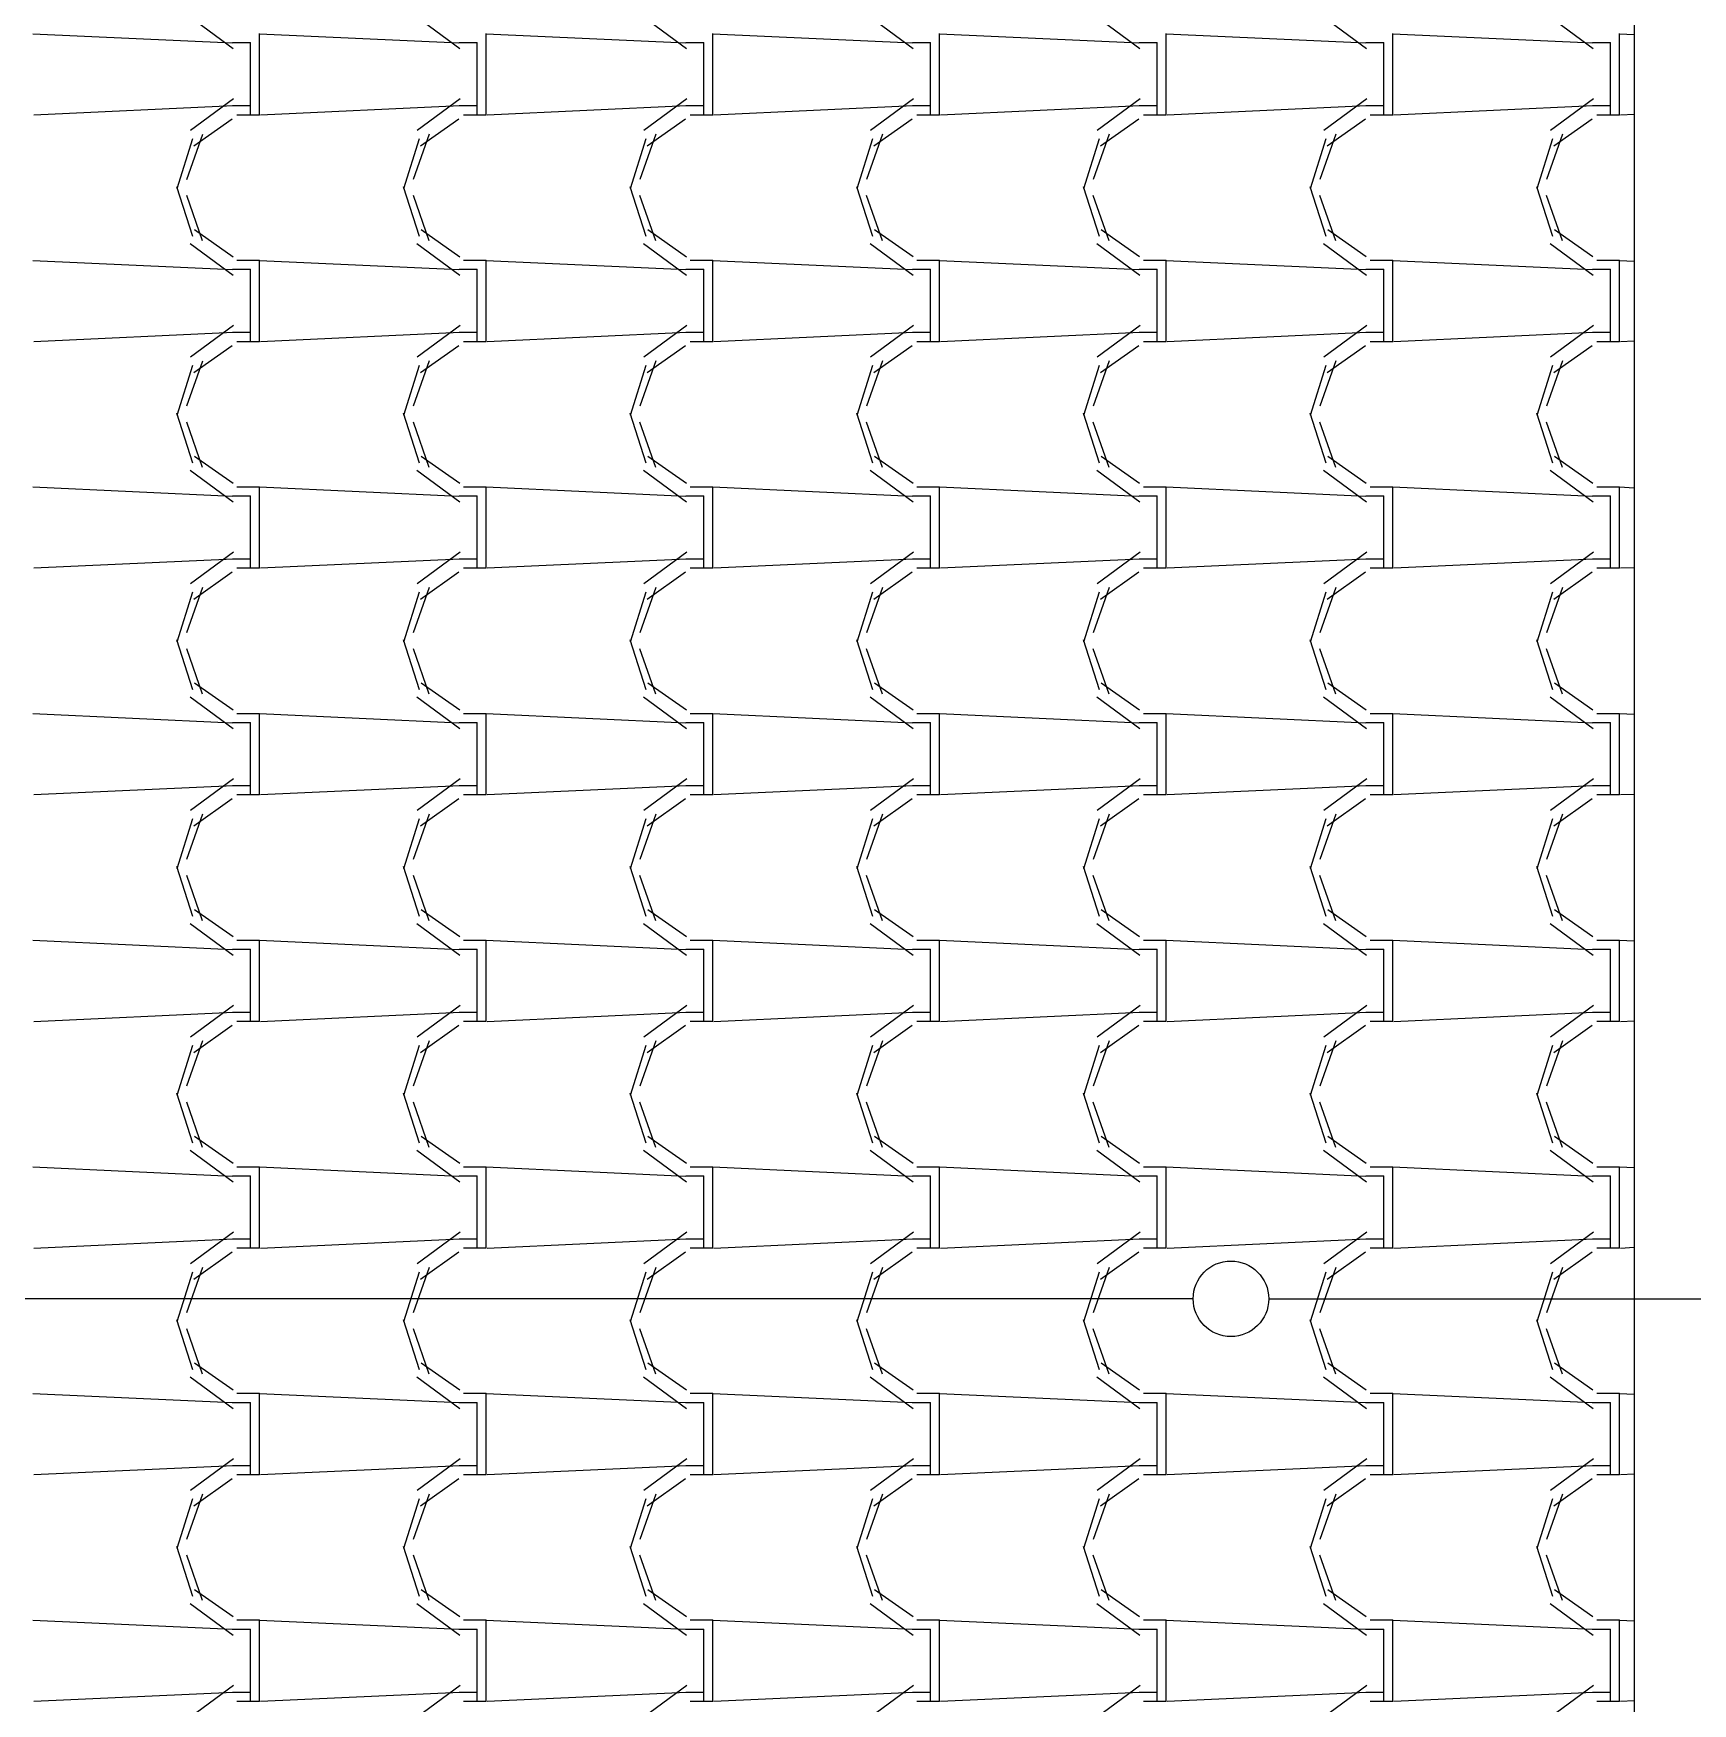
# Model space of a CAD drawing. Header units: millimetres. Extents: x -336 to -33, y -135 to 770.
# Drawn here: x -170.751 to -168.555, y 723.478 to 725.689 of the extents above; entities that cross this region are included whole.
import ezdxf

# ---------------------------------------------------------------- set-up
doc = ezdxf.new("R2010")
doc.units = ezdxf.units.MM
doc.header["$LTSCALE"] = 50
doc.header["$MEASUREMENT"] = 0
for name, color, linetype in [('-HIDRO', 8, 'CONTINUOUS'), ('A-PEN-B', 5, 'CONTINUOUS'), ('AF', 5, 'CONTINUOUS'), ('Prumadas_L', 1, 'CONTINUOUS')]:
    doc.layers.add(name, color=color, linetype=linetype)

msp = doc.modelspace()

# ---------------------------------------------------------------- linework, layer by layer
at = {"layer": '-HIDRO', "linetype": 'Continuous'}
for p, q in [((-168.6324, 733.1466), (-168.6324, 716.8333)), ((-170.5436, 725.7104), (-170.4866, 725.6684)), ((-170.2436, 725.7104), (-170.1866, 725.6684)), ((-169.9436, 725.7104), (-169.8866, 725.6684)), ((-169.6436, 725.7104), (-169.5866, 725.6684)), ((-169.3436, 725.7104), (-169.2866, 725.6684)), ((-169.0436, 725.7104), (-168.9866, 725.6684)), ((-168.7436, 725.7104), (-168.6866, 725.6684)), ((-170.4879, 725.6757), (-170.7519, 725.6877)), ((-170.4877, 725.6765), (-170.4637, 725.6765)), ((-170.4637, 725.5925), (-170.4637, 725.6765)), ((-170.1879, 725.6757), (-170.4519, 725.6877)), ((-170.4517, 725.5925), (-170.4517, 725.6885)), ((-170.1877, 725.6765), (-170.1637, 725.6765)), ((-170.1637, 725.5925), (-170.1637, 725.6765)), ((-169.8879, 725.6757), (-170.1519, 725.6877)), ((-170.1517, 725.5925), (-170.1517, 725.6885)), ((-169.8877, 725.6765), (-169.8637, 725.6765)), ((-169.8637, 725.5925), (-169.8637, 725.6765)), ((-169.5879, 725.6757), (-169.8519, 725.6877)), ((-169.8517, 725.5925), (-169.8517, 725.6885)), ((-169.5877, 725.6765), (-169.5637, 725.6765)), ((-169.5637, 725.5925), (-169.5637, 725.6765)), ((-169.2879, 725.6757), (-169.5519, 725.6877)), ((-169.5517, 725.5925), (-169.5517, 725.6885)), ((-169.2877, 725.6765), (-169.2637, 725.6765)), ((-169.2637, 725.5925), (-169.2637, 725.6765)), ((-168.9879, 725.6757), (-169.2519, 725.6877)), ((-169.2517, 725.5925), (-169.2517, 725.6885)), ((-168.9877, 725.6765), (-168.9637, 725.6765)), ((-168.9637, 725.5925), (-168.9637, 725.6765)), ((-168.6879, 725.6757), (-168.9519, 725.6877)), ((-168.9517, 725.5925), (-168.9517, 725.6885)), ((-168.6877, 725.6765), (-168.6637, 725.6765)), ((-168.6637, 725.5925), (-168.6637, 725.6765)), ((-168.6324, 725.6868), (-168.6519, 725.6877)), ((-168.6517, 725.5925), (-168.6517, 725.6885)), ((-170.4865, 725.5925), (-170.7505, 725.5805)), ((-170.4863, 725.6019), (-170.5433, 725.5599)), ((-170.4637, 725.5925), (-170.4877, 725.5925)), ((-170.4637, 725.5805), (-170.4637, 725.5925)), ((-170.4517, 725.5805), (-170.4517, 725.5925)), ((-170.1865, 725.5925), (-170.4505, 725.5805)), ((-170.1863, 725.6019), (-170.2433, 725.5599)), ((-170.1637, 725.5925), (-170.1877, 725.5925)), ((-170.1637, 725.5805), (-170.1637, 725.5925)), ((-170.1517, 725.5805), (-170.1517, 725.5925)), ((-169.8865, 725.5925), (-170.1505, 725.5805)), ((-169.8863, 725.6019), (-169.9433, 725.5599)), ((-169.8637, 725.5925), (-169.8877, 725.5925)), ((-169.8637, 725.5805), (-169.8637, 725.5925)), ((-169.8517, 725.5805), (-169.8517, 725.5925)), ((-169.5865, 725.5925), (-169.8505, 725.5805)), ((-169.5863, 725.6019), (-169.6433, 725.5599)), ((-169.5637, 725.5925), (-169.5877, 725.5925)), ((-169.5637, 725.5805), (-169.5637, 725.5925)), ((-169.5517, 725.5805), (-169.5517, 725.5925)), ((-169.2865, 725.5925), (-169.5505, 725.5805)), ((-169.2863, 725.6019), (-169.3433, 725.5599)), ((-169.2637, 725.5925), (-169.2877, 725.5925)), ((-169.2637, 725.5805), (-169.2637, 725.5925)), ((-169.2517, 725.5805), (-169.2517, 725.5925)), ((-168.9865, 725.5925), (-169.2505, 725.5805)), ((-168.9863, 725.6019), (-169.0433, 725.5599)), ((-168.9637, 725.5925), (-168.9877, 725.5925)), ((-168.9637, 725.5805), (-168.9637, 725.5925)), ((-168.9517, 725.5805), (-168.9517, 725.5925)), ((-168.6865, 725.5925), (-168.9505, 725.5805)), ((-168.6863, 725.6019), (-168.7433, 725.5599)), ((-168.6637, 725.5925), (-168.6877, 725.5925)), ((-168.6637, 725.5805), (-168.6637, 725.5925)), ((-168.6517, 725.5805), (-168.6517, 725.5925)), ((-170.4879, 725.5752), (-170.5389, 725.5392)), ((-170.4517, 725.5805), (-170.4817, 725.5805)), ((-170.1879, 725.5752), (-170.2389, 725.5392)), ((-170.1517, 725.5805), (-170.1817, 725.5805)), ((-169.8879, 725.5752), (-169.9389, 725.5392)), ((-169.8517, 725.5805), (-169.8817, 725.5805)), ((-169.5879, 725.5752), (-169.6389, 725.5392)), ((-169.5517, 725.5805), (-169.5817, 725.5805)), ((-169.2879, 725.5752), (-169.3389, 725.5392)), ((-169.2517, 725.5805), (-169.2817, 725.5805)), ((-168.9879, 725.5752), (-169.0389, 725.5392)), ((-168.9517, 725.5805), (-168.9817, 725.5805)), ((-168.6879, 725.5752), (-168.7389, 725.5392)), ((-168.6517, 725.5805), (-168.6817, 725.5805)), ((-168.6324, 725.5813), (-168.6505, 725.5805)), ((-170.5404, 725.5489), (-170.5614, 725.4829)), ((-170.5274, 725.5549), (-170.5484, 725.4949)), ((-170.2404, 725.5489), (-170.2614, 725.4829)), ((-170.2274, 725.555), (-170.2484, 725.495)), ((-169.9404, 725.5489), (-169.9614, 725.4829)), ((-169.9274, 725.555), (-169.9484, 725.495)), ((-169.6404, 725.5489), (-169.6614, 725.4829)), ((-169.6274, 725.555), (-169.6484, 725.495)), ((-169.3404, 725.5489), (-169.3614, 725.4829)), ((-169.3274, 725.555), (-169.3484, 725.495)), ((-169.0404, 725.5489), (-169.0614, 725.4829)), ((-169.0274, 725.555), (-169.0484, 725.495)), ((-168.7404, 725.5489), (-168.7614, 725.4829)), ((-168.7274, 725.555), (-168.7484, 725.495)), ((-170.5617, 725.4861), (-170.5407, 725.4201)), ((-170.5487, 725.4745), (-170.5277, 725.4145)), ((-170.2617, 725.4861), (-170.2407, 725.4201)), ((-170.2487, 725.4745), (-170.2277, 725.4145)), ((-169.9617, 725.4861), (-169.9407, 725.4201)), ((-169.9487, 725.4745), (-169.9277, 725.4145)), ((-169.6616, 725.4861), (-169.6406, 725.4201)), ((-169.6487, 725.4745), (-169.6277, 725.4145)), ((-169.3616, 725.4861), (-169.3406, 725.4201)), ((-169.3487, 725.4745), (-169.3277, 725.4145)), ((-169.0616, 725.4861), (-169.0406, 725.4201)), ((-169.0487, 725.4745), (-169.0277, 725.4145)), ((-168.7616, 725.4861), (-168.7406, 725.4201)), ((-168.7487, 725.4745), (-168.7277, 725.4145)), ((-170.5436, 725.4104), (-170.4866, 725.3684)), ((-170.5379, 725.429), (-170.4869, 725.393)), ((-170.2436, 725.4104), (-170.1866, 725.3684)), ((-170.2379, 725.429), (-170.1869, 725.393)), ((-169.9436, 725.4104), (-169.8866, 725.3684)), ((-169.9379, 725.429), (-169.8869, 725.393)), ((-169.6436, 725.4104), (-169.5866, 725.3684)), ((-169.6379, 725.4291), (-169.5869, 725.3931)), ((-169.3436, 725.4104), (-169.2866, 725.3684)), ((-169.3379, 725.4291), (-169.2869, 725.3931)), ((-169.0436, 725.4104), (-168.9866, 725.3684)), ((-169.0379, 725.4291), (-168.9869, 725.3931)), ((-168.7436, 725.4104), (-168.6866, 725.3684)), ((-168.7379, 725.4291), (-168.6869, 725.3931)), ((-170.4879, 725.3757), (-170.7519, 725.3877)), ((-170.4817, 725.3885), (-170.4517, 725.3885)), ((-170.1879, 725.3757), (-170.4519, 725.3877)), ((-170.4517, 725.2925), (-170.4517, 725.3885)), ((-170.1817, 725.3885), (-170.1517, 725.3885)), ((-169.8879, 725.3757), (-170.1519, 725.3877)), ((-170.1517, 725.2925), (-170.1517, 725.3885)), ((-169.8817, 725.3885), (-169.8517, 725.3885)), ((-169.5879, 725.3757), (-169.8519, 725.3877)), ((-169.8517, 725.2925), (-169.8517, 725.3885)), ((-169.5817, 725.3885), (-169.5517, 725.3885)), ((-169.2879, 725.3757), (-169.5519, 725.3877)), ((-169.5517, 725.2925), (-169.5517, 725.3885)), ((-169.2817, 725.3885), (-169.2517, 725.3885)), ((-168.9879, 725.3757), (-169.2519, 725.3877)), ((-169.2517, 725.2925), (-169.2517, 725.3885)), ((-168.9817, 725.3885), (-168.9517, 725.3885)), ((-168.6879, 725.3757), (-168.9519, 725.3877)), ((-168.9517, 725.2925), (-168.9517, 725.3885)), ((-168.6817, 725.3885), (-168.6517, 725.3885)), ((-168.6324, 725.3868), (-168.6519, 725.3877)), ((-168.6517, 725.2925), (-168.6517, 725.3885)), ((-170.4877, 725.3765), (-170.4637, 725.3765)), ((-170.4637, 725.2925), (-170.4637, 725.3765)), ((-170.1877, 725.3765), (-170.1637, 725.3765)), ((-170.1637, 725.2925), (-170.1637, 725.3765)), ((-169.8877, 725.3765), (-169.8637, 725.3765)), ((-169.8637, 725.2925), (-169.8637, 725.3765)), ((-169.5877, 725.3765), (-169.5637, 725.3765)), ((-169.5637, 725.2925), (-169.5637, 725.3765)), ((-169.2877, 725.3765), (-169.2637, 725.3765)), ((-169.2637, 725.2925), (-169.2637, 725.3765)), ((-168.9877, 725.3765), (-168.9637, 725.3765)), ((-168.9637, 725.2925), (-168.9637, 725.3765)), ((-168.6877, 725.3765), (-168.6637, 725.3765)), ((-168.6637, 725.2925), (-168.6637, 725.3765)), ((-170.4863, 725.3019), (-170.5433, 725.2599)), ((-170.1863, 725.3019), (-170.2433, 725.2599)), ((-169.8863, 725.3019), (-169.9433, 725.2599)), ((-169.5863, 725.3019), (-169.6433, 725.2599)), ((-169.2863, 725.3019), (-169.3433, 725.2599)), ((-168.9863, 725.3019), (-169.0433, 725.2599)), ((-168.6863, 725.3019), (-168.7433, 725.2599)), ((-170.4865, 725.2925), (-170.7505, 725.2805)), ((-170.4879, 725.2752), (-170.5389, 725.2392)), ((-170.4637, 725.2925), (-170.4877, 725.2925)), ((-170.4517, 725.2805), (-170.4817, 725.2805)), ((-170.4637, 725.2805), (-170.4637, 725.2925)), ((-170.4517, 725.2805), (-170.4517, 725.2925)), ((-170.1865, 725.2925), (-170.4505, 725.2805)), ((-170.1879, 725.2752), (-170.2389, 725.2392)), ((-170.1637, 725.2925), (-170.1877, 725.2925)), ((-170.1517, 725.2805), (-170.1817, 725.2805)), ((-170.1637, 725.2805), (-170.1637, 725.2925)), ((-170.1517, 725.2805), (-170.1517, 725.2925)), ((-169.8865, 725.2925), (-170.1505, 725.2805)), ((-169.8879, 725.2752), (-169.9389, 725.2392)), ((-169.8637, 725.2925), (-169.8877, 725.2925)), ((-169.8517, 725.2805), (-169.8817, 725.2805)), ((-169.8637, 725.2805), (-169.8637, 725.2925)), ((-169.8517, 725.2805), (-169.8517, 725.2925)), ((-169.5865, 725.2925), (-169.8505, 725.2805)), ((-169.5879, 725.2752), (-169.6389, 725.2392)), ((-169.5637, 725.2925), (-169.5877, 725.2925)), ((-169.5517, 725.2805), (-169.5817, 725.2805)), ((-169.5637, 725.2805), (-169.5637, 725.2925)), ((-169.5517, 725.2805), (-169.5517, 725.2925)), ((-169.2865, 725.2925), (-169.5505, 725.2805)), ((-169.2879, 725.2752), (-169.3389, 725.2392)), ((-169.2637, 725.2925), (-169.2877, 725.2925)), ((-169.2517, 725.2805), (-169.2817, 725.2805)), ((-169.2637, 725.2805), (-169.2637, 725.2925)), ((-169.2517, 725.2805), (-169.2517, 725.2925)), ((-168.9865, 725.2925), (-169.2505, 725.2805)), ((-168.9879, 725.2752), (-169.0389, 725.2392)), ((-168.9637, 725.2925), (-168.9877, 725.2925)), ((-168.9517, 725.2805), (-168.9817, 725.2805)), ((-168.9637, 725.2805), (-168.9637, 725.2925)), ((-168.9517, 725.2805), (-168.9517, 725.2925)), ((-168.6865, 725.2925), (-168.9505, 725.2805)), ((-168.6879, 725.2752), (-168.7389, 725.2392)), ((-168.6637, 725.2925), (-168.6877, 725.2925)), ((-168.6517, 725.2805), (-168.6817, 725.2805)), ((-168.6637, 725.2805), (-168.6637, 725.2925)), ((-168.6517, 725.2805), (-168.6517, 725.2925)), ((-168.6324, 725.2813), (-168.6505, 725.2805)), ((-170.5274, 725.2549), (-170.5484, 725.195)), ((-170.2274, 725.255), (-170.2484, 725.195)), ((-169.9274, 725.255), (-169.9484, 725.195)), ((-169.6274, 725.255), (-169.6484, 725.195)), ((-169.3274, 725.255), (-169.3484, 725.195)), ((-169.0274, 725.255), (-169.0484, 725.195)), ((-168.7274, 725.255), (-168.7484, 725.195)), ((-170.5404, 725.2489), (-170.5614, 725.1829)), ((-170.2404, 725.2489), (-170.2614, 725.1829)), ((-169.9404, 725.2489), (-169.9614, 725.1829)), ((-169.6404, 725.2489), (-169.6614, 725.1829)), ((-169.3404, 725.2489), (-169.3614, 725.1829)), ((-169.0404, 725.2489), (-169.0614, 725.1829)), ((-168.7404, 725.2489), (-168.7614, 725.1829)), ((-170.5617, 725.1861), (-170.5407, 725.1201)), ((-170.5487, 725.1745), (-170.5277, 725.1145)), ((-170.2617, 725.1861), (-170.2407, 725.1201)), ((-170.2487, 725.1745), (-170.2277, 725.1145)), ((-169.9617, 725.1861), (-169.9407, 725.1201)), ((-169.9487, 725.1745), (-169.9277, 725.1145)), ((-169.6616, 725.1861), (-169.6406, 725.1201)), ((-169.6487, 725.1745), (-169.6277, 725.1145)), ((-169.3616, 725.1861), (-169.3406, 725.1201)), ((-169.3487, 725.1745), (-169.3277, 725.1145)), ((-169.0616, 725.1861), (-169.0406, 725.1201)), ((-169.0487, 725.1745), (-169.0277, 725.1145)), ((-168.7616, 725.1861), (-168.7406, 725.1201)), ((-168.7487, 725.1745), (-168.7277, 725.1145)), ((-170.5379, 725.129), (-170.4869, 725.093)), ((-170.2379, 725.129), (-170.1869, 725.093)), ((-169.9379, 725.129), (-169.8869, 725.093)), ((-169.6379, 725.129), (-169.5869, 725.093)), ((-169.3379, 725.129), (-169.2869, 725.093)), ((-169.0379, 725.1291), (-168.9869, 725.0931)), ((-168.7379, 725.1291), (-168.6869, 725.0931)), ((-170.5436, 725.1104), (-170.4866, 725.0684)), ((-170.2436, 725.1104), (-170.1866, 725.0684)), ((-169.9436, 725.1104), (-169.8866, 725.0684)), ((-169.6436, 725.1104), (-169.5866, 725.0684)), ((-169.3436, 725.1104), (-169.2866, 725.0684)), ((-169.0436, 725.1104), (-168.9866, 725.0684)), ((-168.7436, 725.1104), (-168.6866, 725.0684)), ((-170.4879, 725.0757), (-170.7519, 725.0877)), ((-170.4877, 725.0765), (-170.4637, 725.0765)), ((-170.4817, 725.0885), (-170.4517, 725.0885)), ((-170.4637, 724.9925), (-170.4637, 725.0765)), ((-170.1879, 725.0757), (-170.4519, 725.0877)), ((-170.4517, 724.9925), (-170.4517, 725.0885)), ((-170.1877, 725.0765), (-170.1637, 725.0765)), ((-170.1817, 725.0885), (-170.1517, 725.0885)), ((-170.1637, 724.9925), (-170.1637, 725.0765)), ((-169.8879, 725.0757), (-170.1519, 725.0877)), ((-170.1517, 724.9925), (-170.1517, 725.0885)), ((-169.8877, 725.0765), (-169.8637, 725.0765)), ((-169.8817, 725.0885), (-169.8517, 725.0885)), ((-169.8637, 724.9925), (-169.8637, 725.0765)), ((-169.5879, 725.0757), (-169.8519, 725.0877)), ((-169.8517, 724.9925), (-169.8517, 725.0885)), ((-169.5877, 725.0765), (-169.5637, 725.0765)), ((-169.5817, 725.0885), (-169.5517, 725.0885)), ((-169.5637, 724.9925), (-169.5637, 725.0765)), ((-169.2879, 725.0757), (-169.5519, 725.0877)), ((-169.5517, 724.9925), (-169.5517, 725.0885)), ((-169.2877, 725.0765), (-169.2637, 725.0765)), ((-169.2817, 725.0885), (-169.2517, 725.0885)), ((-169.2637, 724.9925), (-169.2637, 725.0765)), ((-168.9879, 725.0757), (-169.2519, 725.0877)), ((-169.2517, 724.9925), (-169.2517, 725.0885)), ((-168.9877, 725.0765), (-168.9637, 725.0765)), ((-168.9817, 725.0885), (-168.9517, 725.0885)), ((-168.9637, 724.9925), (-168.9637, 725.0765)), ((-168.6879, 725.0757), (-168.9519, 725.0877)), ((-168.9517, 724.9925), (-168.9517, 725.0885)), ((-168.6877, 725.0765), (-168.6637, 725.0765)), ((-168.6817, 725.0885), (-168.6517, 725.0885)), ((-168.6637, 724.9925), (-168.6637, 725.0765)), ((-168.6324, 725.0868), (-168.6519, 725.0877)), ((-168.6517, 724.9925), (-168.6517, 725.0885)), ((-170.4865, 724.9925), (-170.7505, 724.9805)), ((-170.4863, 725.0019), (-170.5433, 724.9599)), ((-170.4637, 724.9925), (-170.4877, 724.9925)), ((-170.4637, 724.9805), (-170.4637, 724.9925)), ((-170.4517, 724.9805), (-170.4517, 724.9925)), ((-170.1865, 724.9925), (-170.4505, 724.9805)), ((-170.1863, 725.0019), (-170.2433, 724.9599)), ((-170.1637, 724.9925), (-170.1877, 724.9925)), ((-170.1637, 724.9805), (-170.1637, 724.9925)), ((-170.1517, 724.9805), (-170.1517, 724.9925)), ((-169.8865, 724.9925), (-170.1505, 724.9805)), ((-169.8863, 725.0019), (-169.9433, 724.9599)), ((-169.8637, 724.9925), (-169.8877, 724.9925)), ((-169.8637, 724.9805), (-169.8637, 724.9925)), ((-169.8517, 724.9805), (-169.8517, 724.9925)), ((-169.5865, 724.9925), (-169.8505, 724.9805)), ((-169.5863, 725.0019), (-169.6433, 724.9599)), ((-169.5637, 724.9925), (-169.5877, 724.9925)), ((-169.5637, 724.9805), (-169.5637, 724.9925)), ((-169.5517, 724.9805), (-169.5517, 724.9925)), ((-169.2865, 724.9925), (-169.5505, 724.9805)), ((-169.2863, 725.0019), (-169.3433, 724.9599)), ((-169.2637, 724.9925), (-169.2877, 724.9925)), ((-169.2637, 724.9805), (-169.2637, 724.9925)), ((-169.2517, 724.9805), (-169.2517, 724.9925)), ((-168.9865, 724.9925), (-169.2505, 724.9805)), ((-168.9863, 725.0019), (-169.0433, 724.9599)), ((-168.9637, 724.9925), (-168.9877, 724.9925)), ((-168.9637, 724.9805), (-168.9637, 724.9925)), ((-168.9517, 724.9805), (-168.9517, 724.9925)), ((-168.6865, 724.9925), (-168.9505, 724.9805)), ((-168.6863, 725.0019), (-168.7433, 724.9599)), ((-168.6637, 724.9925), (-168.6877, 724.9925)), ((-168.6637, 724.9805), (-168.6637, 724.9925)), ((-168.6517, 724.9805), (-168.6517, 724.9925)), ((-170.4879, 724.9752), (-170.5389, 724.9392)), ((-170.4517, 724.9805), (-170.4817, 724.9805)), ((-170.1879, 724.9752), (-170.2389, 724.9392)), ((-170.1517, 724.9805), (-170.1817, 724.9805)), ((-169.8879, 724.9752), (-169.9389, 724.9392)), ((-169.8517, 724.9805), (-169.8817, 724.9805)), ((-169.5879, 724.9752), (-169.6389, 724.9392)), ((-169.5517, 724.9805), (-169.5817, 724.9805)), ((-169.2879, 724.9752), (-169.3389, 724.9392)), ((-169.2517, 724.9805), (-169.2817, 724.9805)), ((-168.9879, 724.9752), (-169.0389, 724.9392)), ((-168.9517, 724.9805), (-168.9817, 724.9805)), ((-168.6879, 724.9752), (-168.7389, 724.9392)), ((-168.6517, 724.9805), (-168.6817, 724.9805)), ((-168.6324, 724.9813), (-168.6505, 724.9805)), ((-170.5404, 724.9489), (-170.5614, 724.8829)), ((-170.5274, 724.955), (-170.5484, 724.895)), ((-170.2404, 724.9489), (-170.2614, 724.8829)), ((-170.2274, 724.955), (-170.2484, 724.895)), ((-169.9404, 724.9489), (-169.9614, 724.8829)), ((-169.9274, 724.955), (-169.9484, 724.895)), ((-169.6404, 724.9489), (-169.6614, 724.8829)), ((-169.6274, 724.955), (-169.6484, 724.895)), ((-169.3404, 724.9489), (-169.3614, 724.8829)), ((-169.3274, 724.955), (-169.3484, 724.895)), ((-169.0404, 724.9489), (-169.0614, 724.8829)), ((-169.0274, 724.955), (-169.0484, 724.895)), ((-168.7404, 724.9489), (-168.7614, 724.8829)), ((-168.7274, 724.955), (-168.7484, 724.895)), ((-170.5617, 724.8861), (-170.5407, 724.8201)), ((-170.2617, 724.8861), (-170.2407, 724.8201)), ((-169.9617, 724.8861), (-169.9407, 724.8201)), ((-169.6616, 724.8861), (-169.6406, 724.8201)), ((-169.3616, 724.8861), (-169.3406, 724.8201)), ((-169.0616, 724.8861), (-169.0406, 724.8201)), ((-168.7616, 724.8861), (-168.7406, 724.8201)), ((-170.5487, 724.8745), (-170.5277, 724.8145)), ((-170.2487, 724.8745), (-170.2277, 724.8145)), ((-169.9487, 724.8745), (-169.9277, 724.8145)), ((-169.6487, 724.8745), (-169.6277, 724.8145)), ((-169.3487, 724.8745), (-169.3277, 724.8145)), ((-169.0487, 724.8745), (-169.0277, 724.8145)), ((-168.7487, 724.8745), (-168.7277, 724.8145)), ((-170.5379, 724.829), (-170.4869, 724.793)), ((-170.2379, 724.829), (-170.1869, 724.793)), ((-169.9379, 724.829), (-169.8869, 724.793)), ((-169.6379, 724.829), (-169.5869, 724.793)), ((-169.3379, 724.829), (-169.2869, 724.793)), ((-169.0379, 724.829), (-168.9869, 724.793)), ((-168.7379, 724.8291), (-168.6869, 724.7931)), ((-170.5436, 724.8104), (-170.4866, 724.7684)), ((-170.4817, 724.7885), (-170.4517, 724.7885)), ((-170.4517, 724.6925), (-170.4517, 724.7885)), ((-170.2436, 724.8104), (-170.1866, 724.7684)), ((-170.1817, 724.7885), (-170.1517, 724.7885)), ((-170.1517, 724.6925), (-170.1517, 724.7885)), ((-169.9436, 724.8104), (-169.8866, 724.7684)), ((-169.8817, 724.7885), (-169.8517, 724.7885)), ((-169.8517, 724.6925), (-169.8517, 724.7885)), ((-169.6436, 724.8104), (-169.5866, 724.7684)), ((-169.5817, 724.7885), (-169.5517, 724.7885)), ((-169.5517, 724.6925), (-169.5517, 724.7885)), ((-169.3436, 724.8104), (-169.2866, 724.7684)), ((-169.2817, 724.7885), (-169.2517, 724.7885)), ((-169.2517, 724.6925), (-169.2517, 724.7885)), ((-169.0436, 724.8104), (-168.9866, 724.7684)), ((-168.9817, 724.7885), (-168.9517, 724.7885)), ((-168.9517, 724.6925), (-168.9517, 724.7885)), ((-168.7436, 724.8104), (-168.6866, 724.7684)), ((-168.6817, 724.7885), (-168.6517, 724.7885)), ((-168.6517, 724.6925), (-168.6517, 724.7885)), ((-170.4879, 724.7757), (-170.7519, 724.7877)), ((-170.4877, 724.7765), (-170.4637, 724.7765)), ((-170.4637, 724.6925), (-170.4637, 724.7765)), ((-170.1879, 724.7757), (-170.4519, 724.7877)), ((-170.1877, 724.7765), (-170.1637, 724.7765)), ((-170.1637, 724.6925), (-170.1637, 724.7765)), ((-169.8879, 724.7757), (-170.1519, 724.7877)), ((-169.8877, 724.7765), (-169.8637, 724.7765)), ((-169.8637, 724.6925), (-169.8637, 724.7765)), ((-169.5879, 724.7757), (-169.8519, 724.7877)), ((-169.5877, 724.7765), (-169.5637, 724.7765)), ((-169.5637, 724.6925), (-169.5637, 724.7765)), ((-169.2879, 724.7757), (-169.5519, 724.7877)), ((-169.2877, 724.7765), (-169.2637, 724.7765)), ((-169.2637, 724.6925), (-169.2637, 724.7765)), ((-168.9879, 724.7757), (-169.2519, 724.7877)), ((-168.9877, 724.7765), (-168.9637, 724.7765)), ((-168.9637, 724.6925), (-168.9637, 724.7765)), ((-168.6879, 724.7757), (-168.9519, 724.7877)), ((-168.6877, 724.7765), (-168.6637, 724.7765)), ((-168.6637, 724.6925), (-168.6637, 724.7765)), ((-168.6324, 724.7868), (-168.6519, 724.7877)), ((-170.4863, 724.7019), (-170.5433, 724.6599)), ((-170.1863, 724.7019), (-170.2433, 724.6599)), ((-169.8863, 724.7019), (-169.9433, 724.6599)), ((-169.5863, 724.7019), (-169.6433, 724.6599)), ((-169.2863, 724.7019), (-169.3433, 724.6599)), ((-168.9863, 724.7019), (-169.0433, 724.6599)), ((-168.6863, 724.7019), (-168.7433, 724.6599)), ((-170.4865, 724.6925), (-170.7505, 724.6805)), ((-170.4637, 724.6925), (-170.4877, 724.6925)), ((-170.4517, 724.6805), (-170.4817, 724.6805)), ((-170.4637, 724.6805), (-170.4637, 724.6925)), ((-170.4517, 724.6805), (-170.4517, 724.6925)), ((-170.1865, 724.6925), (-170.4505, 724.6805)), ((-170.1637, 724.6925), (-170.1877, 724.6925)), ((-170.1517, 724.6805), (-170.1817, 724.6805)), ((-170.1637, 724.6805), (-170.1637, 724.6925)), ((-170.1517, 724.6805), (-170.1517, 724.6925)), ((-169.8865, 724.6925), (-170.1505, 724.6805)), ((-169.8637, 724.6925), (-169.8877, 724.6925)), ((-169.8517, 724.6805), (-169.8817, 724.6805)), ((-169.8637, 724.6805), (-169.8637, 724.6925)), ((-169.8517, 724.6805), (-169.8517, 724.6925)), ((-169.5865, 724.6925), (-169.8505, 724.6805)), ((-169.5637, 724.6925), (-169.5877, 724.6925)), ((-169.5517, 724.6805), (-169.5817, 724.6805)), ((-169.5637, 724.6805), (-169.5637, 724.6925)), ((-169.5517, 724.6805), (-169.5517, 724.6925)), ((-169.2865, 724.6925), (-169.5505, 724.6805)), ((-169.2637, 724.6925), (-169.2877, 724.6925)), ((-169.2517, 724.6805), (-169.2817, 724.6805)), ((-169.2637, 724.6805), (-169.2637, 724.6925)), ((-169.2517, 724.6805), (-169.2517, 724.6925)), ((-168.9865, 724.6925), (-169.2505, 724.6805)), ((-168.9637, 724.6925), (-168.9877, 724.6925)), ((-168.9517, 724.6805), (-168.9817, 724.6805)), ((-168.9637, 724.6805), (-168.9637, 724.6925)), ((-168.9517, 724.6805), (-168.9517, 724.6925)), ((-168.6865, 724.6925), (-168.9505, 724.6805)), ((-168.6637, 724.6925), (-168.6877, 724.6925)), ((-168.6517, 724.6805), (-168.6817, 724.6805)), ((-168.6637, 724.6805), (-168.6637, 724.6925)), ((-168.6517, 724.6805), (-168.6517, 724.6925)), ((-168.6324, 724.6813), (-168.6505, 724.6805)), ((-170.4879, 724.6752), (-170.5389, 724.6392)), ((-170.1879, 724.6752), (-170.2389, 724.6392)), ((-169.8879, 724.6752), (-169.9389, 724.6392)), ((-169.5879, 724.6752), (-169.6389, 724.6392)), ((-169.2879, 724.6752), (-169.3389, 724.6392)), ((-168.9879, 724.6752), (-169.0389, 724.6392)), ((-168.6879, 724.6752), (-168.7389, 724.6392)), ((-170.5404, 724.6489), (-170.5614, 724.5829)), ((-170.5274, 724.655), (-170.5484, 724.595)), ((-170.2404, 724.6489), (-170.2614, 724.5829)), ((-170.2274, 724.655), (-170.2484, 724.595)), ((-169.9404, 724.6489), (-169.9614, 724.5829)), ((-169.9274, 724.655), (-169.9484, 724.595)), ((-169.6404, 724.6489), (-169.6614, 724.5829)), ((-169.6274, 724.655), (-169.6484, 724.595)), ((-169.3404, 724.6489), (-169.3614, 724.5829)), ((-169.3274, 724.655), (-169.3484, 724.595)), ((-169.0404, 724.6489), (-169.0614, 724.5829)), ((-169.0274, 724.655), (-169.0484, 724.595)), ((-168.7404, 724.6489), (-168.7614, 724.5829)), ((-168.7274, 724.655), (-168.7484, 724.595)), ((-170.5617, 724.5861), (-170.5407, 724.5201)), ((-170.5487, 724.5745), (-170.5277, 724.5145)), ((-170.2617, 724.5861), (-170.2407, 724.5201)), ((-170.2487, 724.5745), (-170.2277, 724.5145)), ((-169.9617, 724.5861), (-169.9407, 724.5201)), ((-169.9487, 724.5745), (-169.9277, 724.5145)), ((-169.6616, 724.5861), (-169.6406, 724.5201)), ((-169.6487, 724.5745), (-169.6277, 724.5145)), ((-169.3616, 724.5861), (-169.3406, 724.5201)), ((-169.3487, 724.5745), (-169.3277, 724.5145)), ((-169.0616, 724.5861), (-169.0406, 724.5201)), ((-169.0487, 724.5745), (-169.0277, 724.5145)), ((-168.7616, 724.5861), (-168.7406, 724.5201)), ((-168.7487, 724.5745), (-168.7277, 724.5145)), ((-170.5379, 724.529), (-170.4869, 724.493)), ((-170.2379, 724.529), (-170.1869, 724.493)), ((-169.9379, 724.529), (-169.8869, 724.493)), ((-169.6379, 724.529), (-169.5869, 724.493)), ((-169.3379, 724.529), (-169.2869, 724.493)), ((-169.0379, 724.529), (-168.9869, 724.493)), ((-168.7379, 724.529), (-168.6869, 724.493)), ((-170.5436, 724.5104), (-170.4866, 724.4684)), ((-170.2436, 724.5104), (-170.1866, 724.4684)), ((-169.9436, 724.5104), (-169.8866, 724.4684)), ((-169.6436, 724.5104), (-169.5866, 724.4684)), ((-169.3436, 724.5104), (-169.2866, 724.4684)), ((-169.0436, 724.5104), (-168.9866, 724.4684)), ((-168.7436, 724.5104), (-168.6866, 724.4684)), ((-170.4879, 724.4757), (-170.7519, 724.4877)), ((-170.4817, 724.4885), (-170.4517, 724.4885)), ((-170.1879, 724.4757), (-170.4519, 724.4877)), ((-170.4517, 724.3925), (-170.4517, 724.4885)), ((-170.1817, 724.4885), (-170.1517, 724.4885)), ((-169.8879, 724.4757), (-170.1519, 724.4877)), ((-170.1517, 724.3925), (-170.1517, 724.4885)), ((-169.8817, 724.4885), (-169.8517, 724.4885)), ((-169.5879, 724.4757), (-169.8519, 724.4877)), ((-169.8517, 724.3925), (-169.8517, 724.4885)), ((-169.5817, 724.4885), (-169.5517, 724.4885)), ((-169.2879, 724.4757), (-169.5519, 724.4877)), ((-169.5517, 724.3925), (-169.5517, 724.4885)), ((-169.2817, 724.4885), (-169.2517, 724.4885)), ((-168.9879, 724.4757), (-169.2519, 724.4877)), ((-169.2517, 724.3925), (-169.2517, 724.4885)), ((-168.9817, 724.4885), (-168.9517, 724.4885)), ((-168.6879, 724.4757), (-168.9519, 724.4877)), ((-168.9517, 724.3925), (-168.9517, 724.4885)), ((-168.6817, 724.4885), (-168.6517, 724.4885)), ((-168.6324, 724.4868), (-168.6519, 724.4877)), ((-168.6517, 724.3925), (-168.6517, 724.4885)), ((-170.4877, 724.4765), (-170.4637, 724.4765)), ((-170.4637, 724.3925), (-170.4637, 724.4765)), ((-170.1877, 724.4765), (-170.1637, 724.4765)), ((-170.1637, 724.3925), (-170.1637, 724.4765)), ((-169.8877, 724.4765), (-169.8637, 724.4765)), ((-169.8637, 724.3925), (-169.8637, 724.4765)), ((-169.5877, 724.4765), (-169.5637, 724.4765)), ((-169.5637, 724.3925), (-169.5637, 724.4765)), ((-169.2877, 724.4765), (-169.2637, 724.4765)), ((-169.2637, 724.3925), (-169.2637, 724.4765)), ((-168.9877, 724.4765), (-168.9637, 724.4765)), ((-168.9637, 724.3925), (-168.9637, 724.4765)), ((-168.6877, 724.4765), (-168.6637, 724.4765)), ((-168.6637, 724.3925), (-168.6637, 724.4765)), ((-170.4865, 724.3924), (-170.7505, 724.3804)), ((-170.4863, 724.4019), (-170.5433, 724.3599)), ((-170.4637, 724.3925), (-170.4877, 724.3925)), ((-170.4637, 724.3805), (-170.4637, 724.3925)), ((-170.4517, 724.3805), (-170.4517, 724.3925)), ((-170.1865, 724.3924), (-170.4505, 724.3804)), ((-170.1863, 724.4019), (-170.2433, 724.3599)), ((-170.1637, 724.3925), (-170.1877, 724.3925)), ((-170.1637, 724.3805), (-170.1637, 724.3925)), ((-170.1517, 724.3805), (-170.1517, 724.3925)), ((-169.8865, 724.3924), (-170.1505, 724.3804)), ((-169.8863, 724.4019), (-169.9433, 724.3599)), ((-169.8637, 724.3925), (-169.8877, 724.3925)), ((-169.8637, 724.3805), (-169.8637, 724.3925)), ((-169.8517, 724.3805), (-169.8517, 724.3925)), ((-169.5865, 724.3924), (-169.8505, 724.3804)), ((-169.5863, 724.4019), (-169.6433, 724.3599)), ((-169.5637, 724.3925), (-169.5877, 724.3925)), ((-169.5637, 724.3805), (-169.5637, 724.3925)), ((-169.5517, 724.3805), (-169.5517, 724.3925)), ((-169.2865, 724.3924), (-169.5505, 724.3804)), ((-169.2863, 724.4019), (-169.3433, 724.3599)), ((-169.2637, 724.3925), (-169.2877, 724.3925)), ((-169.2637, 724.3805), (-169.2637, 724.3925)), ((-169.2517, 724.3805), (-169.2517, 724.3925)), ((-168.9865, 724.3924), (-169.2505, 724.3804)), ((-168.9863, 724.4019), (-169.0433, 724.3599)), ((-168.9637, 724.3925), (-168.9877, 724.3925)), ((-168.9637, 724.3805), (-168.9637, 724.3925)), ((-168.9517, 724.3805), (-168.9517, 724.3925)), ((-168.6865, 724.3924), (-168.9505, 724.3804)), ((-168.6863, 724.4019), (-168.7433, 724.3599)), ((-168.6637, 724.3925), (-168.6877, 724.3925)), ((-168.6637, 724.3805), (-168.6637, 724.3925)), ((-168.6517, 724.3805), (-168.6517, 724.3925)), ((-170.4879, 724.3752), (-170.5389, 724.3392)), ((-170.4517, 724.3805), (-170.4817, 724.3805)), ((-170.1879, 724.3752), (-170.2389, 724.3392)), ((-170.1517, 724.3805), (-170.1817, 724.3805)), ((-169.8879, 724.3752), (-169.9389, 724.3392)), ((-169.8517, 724.3805), (-169.8817, 724.3805)), ((-169.5879, 724.3752), (-169.6389, 724.3392)), ((-169.5517, 724.3805), (-169.5817, 724.3805)), ((-169.2879, 724.3752), (-169.3389, 724.3392)), ((-169.2517, 724.3805), (-169.2817, 724.3805)), ((-168.9879, 724.3752), (-169.0389, 724.3392)), ((-168.9517, 724.3805), (-168.9817, 724.3805)), ((-168.6879, 724.3752), (-168.7389, 724.3392)), ((-168.6517, 724.3805), (-168.6817, 724.3805)), ((-168.6324, 724.3813), (-168.6505, 724.3804)), ((-170.5404, 724.3489), (-170.5614, 724.2829)), ((-170.5274, 724.355), (-170.5484, 724.295)), ((-170.2404, 724.3489), (-170.2614, 724.2829)), ((-170.2274, 724.355), (-170.2484, 724.295)), ((-169.9404, 724.3489), (-169.9614, 724.2829)), ((-169.9274, 724.355), (-169.9484, 724.295)), ((-169.6404, 724.3489), (-169.6614, 724.2829)), ((-169.6274, 724.355), (-169.6484, 724.295)), ((-169.3404, 724.3489), (-169.3614, 724.2829)), ((-169.3274, 724.355), (-169.3484, 724.295)), ((-169.0404, 724.3489), (-169.0614, 724.2829)), ((-169.0274, 724.355), (-169.0484, 724.295)), ((-168.7404, 724.3489), (-168.7614, 724.2829)), ((-168.7274, 724.355), (-168.7484, 724.295)), ((-170.5617, 724.2861), (-170.5407, 724.2201)), ((-170.2617, 724.2861), (-170.2407, 724.2201)), ((-169.9617, 724.2861), (-169.9407, 724.2201)), ((-169.6616, 724.2861), (-169.6406, 724.2201)), ((-169.3616, 724.2861), (-169.3406, 724.2201)), ((-169.0616, 724.2861), (-169.0406, 724.2201)), ((-168.7616, 724.2861), (-168.7406, 724.2201)), ((-170.5487, 724.2745), (-170.5277, 724.2145)), ((-170.2487, 724.2745), (-170.2277, 724.2145)), ((-169.9487, 724.2745), (-169.9277, 724.2145)), ((-169.6487, 724.2745), (-169.6277, 724.2145)), ((-169.3487, 724.2745), (-169.3277, 724.2145)), ((-169.0487, 724.2745), (-169.0277, 724.2145)), ((-168.7487, 724.2745), (-168.7277, 724.2145)), ((-170.5379, 724.229), (-170.4869, 724.193)), ((-170.2379, 724.229), (-170.1869, 724.193)), ((-169.9379, 724.229), (-169.8869, 724.193)), ((-169.6379, 724.229), (-169.5869, 724.193)), ((-169.3379, 724.229), (-169.2869, 724.193)), ((-169.0379, 724.229), (-168.9869, 724.193)), ((-168.7379, 724.229), (-168.6869, 724.193)), ((-170.5436, 724.2104), (-170.4866, 724.1684)), ((-170.2436, 724.2104), (-170.1866, 724.1684)), ((-169.9436, 724.2104), (-169.8866, 724.1684)), ((-169.6436, 724.2104), (-169.5866, 724.1684)), ((-169.3436, 724.2104), (-169.2866, 724.1684)), ((-169.0436, 724.2104), (-168.9866, 724.1684)), ((-168.7436, 724.2104), (-168.6866, 724.1684)), ((-170.4879, 724.1757), (-170.7519, 724.1877)), ((-170.4877, 724.1765), (-170.4637, 724.1765)), ((-170.4817, 724.1885), (-170.4517, 724.1885)), ((-170.4637, 724.0925), (-170.4637, 724.1765)), ((-170.1879, 724.1757), (-170.4519, 724.1877)), ((-170.4517, 724.0925), (-170.4517, 724.1885)), ((-170.1877, 724.1765), (-170.1637, 724.1765)), ((-170.1817, 724.1885), (-170.1517, 724.1885)), ((-170.1637, 724.0925), (-170.1637, 724.1765)), ((-169.8879, 724.1757), (-170.1519, 724.1877)), ((-170.1517, 724.0925), (-170.1517, 724.1885)), ((-169.8877, 724.1765), (-169.8637, 724.1765)), ((-169.8817, 724.1885), (-169.8517, 724.1885)), ((-169.8637, 724.0925), (-169.8637, 724.1765)), ((-169.5879, 724.1757), (-169.8519, 724.1877)), ((-169.8517, 724.0925), (-169.8517, 724.1885)), ((-169.5877, 724.1765), (-169.5637, 724.1765)), ((-169.5817, 724.1885), (-169.5517, 724.1885)), ((-169.5637, 724.0925), (-169.5637, 724.1765)), ((-169.2879, 724.1757), (-169.5519, 724.1877)), ((-169.5517, 724.0925), (-169.5517, 724.1885)), ((-169.2877, 724.1765), (-169.2637, 724.1765)), ((-169.2817, 724.1885), (-169.2517, 724.1885)), ((-169.2637, 724.0925), (-169.2637, 724.1765)), ((-168.9879, 724.1757), (-169.2519, 724.1877)), ((-169.2517, 724.0925), (-169.2517, 724.1885)), ((-168.9877, 724.1765), (-168.9637, 724.1765)), ((-168.9817, 724.1885), (-168.9517, 724.1885)), ((-168.9637, 724.0925), (-168.9637, 724.1765)), ((-168.6879, 724.1757), (-168.9519, 724.1877)), ((-168.9517, 724.0925), (-168.9517, 724.1885)), ((-168.6877, 724.1765), (-168.6637, 724.1765)), ((-168.6817, 724.1885), (-168.6517, 724.1885)), ((-168.6637, 724.0925), (-168.6637, 724.1765)), ((-168.6324, 724.1868), (-168.6519, 724.1877)), ((-168.6517, 724.0925), (-168.6517, 724.1885)), ((-170.4865, 724.0924), (-170.7505, 724.0804)), ((-170.4863, 724.1019), (-170.5433, 724.0599)), ((-170.4637, 724.0925), (-170.4877, 724.0925)), ((-170.4637, 724.0805), (-170.4637, 724.0925)), ((-170.4517, 724.0805), (-170.4517, 724.0925)), ((-170.1865, 724.0924), (-170.4505, 724.0804)), ((-170.1863, 724.1019), (-170.2433, 724.0599)), ((-170.1637, 724.0925), (-170.1877, 724.0925)), ((-170.1637, 724.0805), (-170.1637, 724.0925)), ((-170.1517, 724.0805), (-170.1517, 724.0925)), ((-169.8865, 724.0924), (-170.1505, 724.0804)), ((-169.8863, 724.1019), (-169.9433, 724.0599)), ((-169.8637, 724.0925), (-169.8877, 724.0925)), ((-169.8637, 724.0805), (-169.8637, 724.0925)), ((-169.8517, 724.0805), (-169.8517, 724.0925)), ((-169.5865, 724.0924), (-169.8505, 724.0804)), ((-169.5863, 724.1019), (-169.6433, 724.0599)), ((-169.5637, 724.0925), (-169.5877, 724.0925)), ((-169.5637, 724.0805), (-169.5637, 724.0925)), ((-169.5517, 724.0805), (-169.5517, 724.0925)), ((-169.2865, 724.0924), (-169.5505, 724.0804)), ((-169.2863, 724.1019), (-169.3433, 724.0599)), ((-169.2637, 724.0925), (-169.2877, 724.0925)), ((-169.2637, 724.0805), (-169.2637, 724.0925)), ((-169.2517, 724.0805), (-169.2517, 724.0925)), ((-168.9865, 724.0924), (-169.2505, 724.0804)), ((-168.9863, 724.1019), (-169.0433, 724.0599)), ((-168.9637, 724.0925), (-168.9877, 724.0925)), ((-168.9637, 724.0805), (-168.9637, 724.0925)), ((-168.9517, 724.0805), (-168.9517, 724.0925)), ((-168.6865, 724.0924), (-168.9505, 724.0804)), ((-168.6863, 724.1019), (-168.7433, 724.0599)), ((-168.6637, 724.0925), (-168.6877, 724.0925)), ((-168.6637, 724.0805), (-168.6637, 724.0925)), ((-168.6517, 724.0805), (-168.6517, 724.0925)), ((-168.6324, 724.0813), (-168.6505, 724.0804)), ((-170.4879, 724.0752), (-170.5389, 724.0392)), ((-170.4517, 724.0805), (-170.4817, 724.0805)), ((-170.1879, 724.0752), (-170.2389, 724.0392)), ((-170.1517, 724.0805), (-170.1817, 724.0805)), ((-169.8879, 724.0752), (-169.9389, 724.0392)), ((-169.8517, 724.0805), (-169.8817, 724.0805)), ((-169.5879, 724.0752), (-169.6389, 724.0392)), ((-169.5517, 724.0805), (-169.5817, 724.0805)), ((-169.2879, 724.0752), (-169.3389, 724.0392)), ((-169.2517, 724.0805), (-169.2817, 724.0805)), ((-168.9879, 724.0752), (-169.0389, 724.0392)), ((-168.9517, 724.0805), (-168.9817, 724.0805)), ((-168.6879, 724.0752), (-168.7389, 724.0392)), ((-168.6517, 724.0805), (-168.6817, 724.0805)), ((-170.5404, 724.0489), (-170.5614, 723.9829)), ((-170.5274, 724.055), (-170.5484, 723.995)), ((-170.2404, 724.0489), (-170.2614, 723.9829)), ((-170.2274, 724.055), (-170.2484, 723.995)), ((-169.9404, 724.0489), (-169.9614, 723.9829)), ((-169.9274, 724.055), (-169.9484, 723.995)), ((-169.6404, 724.0489), (-169.6614, 723.9829)), ((-169.6274, 724.055), (-169.6484, 723.995)), ((-169.3404, 724.0489), (-169.3614, 723.9829)), ((-169.3274, 724.055), (-169.3484, 723.995)), ((-169.0404, 724.0489), (-169.0614, 723.9829)), ((-169.0274, 724.055), (-169.0484, 723.995)), ((-168.7404, 724.0489), (-168.7614, 723.9829)), ((-168.7274, 724.055), (-168.7484, 723.995)), ((-170.5617, 723.9861), (-170.5407, 723.9201)), ((-170.5487, 723.9745), (-170.5277, 723.9145)), ((-170.2617, 723.9861), (-170.2407, 723.9201)), ((-170.2487, 723.9745), (-170.2277, 723.9145)), ((-169.9617, 723.9861), (-169.9407, 723.9201)), ((-169.9487, 723.9745), (-169.9277, 723.9145)), ((-169.6616, 723.9861), (-169.6406, 723.9201)), ((-169.6487, 723.9745), (-169.6277, 723.9145)), ((-169.3616, 723.9861), (-169.3406, 723.9201)), ((-169.3487, 723.9745), (-169.3277, 723.9145)), ((-169.0616, 723.9861), (-169.0406, 723.9201)), ((-169.0487, 723.9745), (-169.0277, 723.9145)), ((-168.7616, 723.9861), (-168.7406, 723.9201)), ((-168.7487, 723.9745), (-168.7277, 723.9145)), ((-170.5379, 723.929), (-170.4869, 723.893)), ((-170.2379, 723.929), (-170.1869, 723.893)), ((-169.9379, 723.929), (-169.8869, 723.893)), ((-169.6379, 723.929), (-169.5869, 723.893)), ((-169.3379, 723.929), (-169.2869, 723.893)), ((-169.0379, 723.929), (-168.9869, 723.893)), ((-168.7379, 723.929), (-168.6869, 723.893)), ((-170.5436, 723.9104), (-170.4866, 723.8684)), ((-170.2436, 723.9104), (-170.1866, 723.8684)), ((-169.9436, 723.9104), (-169.8866, 723.8684)), ((-169.6436, 723.9104), (-169.5866, 723.8684)), ((-169.3436, 723.9104), (-169.2866, 723.8684)), ((-169.0436, 723.9104), (-168.9866, 723.8684)), ((-168.7436, 723.9104), (-168.6866, 723.8684)), ((-170.4879, 723.8757), (-170.7519, 723.8877)), ((-170.4817, 723.8885), (-170.4517, 723.8885)), ((-170.1879, 723.8757), (-170.4519, 723.8877)), ((-170.4517, 723.7925), (-170.4517, 723.8885)), ((-170.1817, 723.8885), (-170.1517, 723.8885)), ((-169.8879, 723.8757), (-170.1519, 723.8877)), ((-170.1517, 723.7925), (-170.1517, 723.8885)), ((-169.8817, 723.8885), (-169.8517, 723.8885)), ((-169.5879, 723.8757), (-169.8519, 723.8877)), ((-169.8517, 723.7925), (-169.8517, 723.8885)), ((-169.5817, 723.8885), (-169.5517, 723.8885)), ((-169.2879, 723.8757), (-169.5519, 723.8877)), ((-169.5517, 723.7925), (-169.5517, 723.8885)), ((-169.2817, 723.8885), (-169.2517, 723.8885)), ((-168.9879, 723.8757), (-169.2519, 723.8877)), ((-169.2517, 723.7925), (-169.2517, 723.8885)), ((-168.9817, 723.8885), (-168.9517, 723.8885)), ((-168.6879, 723.8757), (-168.9519, 723.8877)), ((-168.9517, 723.7925), (-168.9517, 723.8885)), ((-168.6817, 723.8885), (-168.6517, 723.8885)), ((-168.6324, 723.8868), (-168.6519, 723.8877)), ((-168.6517, 723.7925), (-168.6517, 723.8885)), ((-170.4877, 723.8765), (-170.4637, 723.8765)), ((-170.4637, 723.7925), (-170.4637, 723.8765)), ((-170.1877, 723.8765), (-170.1637, 723.8765)), ((-170.1637, 723.7925), (-170.1637, 723.8765)), ((-169.8877, 723.8765), (-169.8637, 723.8765)), ((-169.8637, 723.7925), (-169.8637, 723.8765)), ((-169.5877, 723.8765), (-169.5637, 723.8765)), ((-169.5637, 723.7925), (-169.5637, 723.8765)), ((-169.2877, 723.8765), (-169.2637, 723.8765)), ((-169.2637, 723.7925), (-169.2637, 723.8765)), ((-168.9877, 723.8765), (-168.9637, 723.8765)), ((-168.9637, 723.7925), (-168.9637, 723.8765)), ((-168.6877, 723.8765), (-168.6637, 723.8765)), ((-168.6637, 723.7925), (-168.6637, 723.8765)), ((-170.4863, 723.8019), (-170.5433, 723.7599)), ((-170.1863, 723.8019), (-170.2433, 723.7599)), ((-169.8863, 723.8019), (-169.9433, 723.7599)), ((-169.5863, 723.8019), (-169.6433, 723.7599)), ((-169.2863, 723.8019), (-169.3433, 723.7599)), ((-168.9863, 723.8019), (-169.0433, 723.7599)), ((-168.6863, 723.8019), (-168.7433, 723.7599)), ((-170.4865, 723.7924), (-170.7505, 723.7804)), ((-170.4879, 723.7752), (-170.5389, 723.7392)), ((-170.4637, 723.7925), (-170.4877, 723.7925)), ((-170.4517, 723.7805), (-170.4817, 723.7805)), ((-170.4637, 723.7805), (-170.4637, 723.7925)), ((-170.4517, 723.7805), (-170.4517, 723.7925)), ((-170.1865, 723.7924), (-170.4505, 723.7804)), ((-170.1879, 723.7752), (-170.2389, 723.7392)), ((-170.1637, 723.7925), (-170.1877, 723.7925)), ((-170.1517, 723.7805), (-170.1817, 723.7805)), ((-170.1637, 723.7805), (-170.1637, 723.7925)), ((-170.1517, 723.7805), (-170.1517, 723.7925)), ((-169.8865, 723.7924), (-170.1505, 723.7804)), ((-169.8879, 723.7752), (-169.9389, 723.7392)), ((-169.8637, 723.7925), (-169.8877, 723.7925)), ((-169.8517, 723.7805), (-169.8817, 723.7805)), ((-169.8637, 723.7805), (-169.8637, 723.7925)), ((-169.8517, 723.7805), (-169.8517, 723.7925)), ((-169.5865, 723.7924), (-169.8505, 723.7804)), ((-169.5879, 723.7752), (-169.6389, 723.7392)), ((-169.5637, 723.7925), (-169.5877, 723.7925)), ((-169.5517, 723.7805), (-169.5817, 723.7805)), ((-169.5637, 723.7805), (-169.5637, 723.7925)), ((-169.5517, 723.7805), (-169.5517, 723.7925)), ((-169.2865, 723.7924), (-169.5505, 723.7804)), ((-169.2879, 723.7752), (-169.3389, 723.7392)), ((-169.2637, 723.7925), (-169.2877, 723.7925)), ((-169.2517, 723.7805), (-169.2817, 723.7805)), ((-169.2637, 723.7805), (-169.2637, 723.7925)), ((-169.2517, 723.7805), (-169.2517, 723.7925)), ((-168.9865, 723.7924), (-169.2505, 723.7804)), ((-168.9879, 723.7752), (-169.0389, 723.7392)), ((-168.9637, 723.7925), (-168.9877, 723.7925)), ((-168.9517, 723.7805), (-168.9817, 723.7805)), ((-168.9637, 723.7805), (-168.9637, 723.7925)), ((-168.9517, 723.7805), (-168.9517, 723.7925)), ((-168.6865, 723.7924), (-168.9505, 723.7804)), ((-168.6879, 723.7752), (-168.7389, 723.7392)), ((-168.6637, 723.7925), (-168.6877, 723.7925)), ((-168.6517, 723.7805), (-168.6817, 723.7805)), ((-168.6637, 723.7805), (-168.6637, 723.7925)), ((-168.6517, 723.7805), (-168.6517, 723.7925)), ((-168.6324, 723.7813), (-168.6505, 723.7804)), ((-170.5274, 723.755), (-170.5484, 723.695)), ((-170.2274, 723.755), (-170.2484, 723.695)), ((-169.9274, 723.755), (-169.9484, 723.695)), ((-169.6274, 723.755), (-169.6484, 723.695)), ((-169.3274, 723.755), (-169.3484, 723.695)), ((-169.0274, 723.755), (-169.0484, 723.695)), ((-168.7274, 723.755), (-168.7484, 723.695)), ((-170.5404, 723.7489), (-170.5614, 723.6829)), ((-170.2404, 723.7489), (-170.2614, 723.6829)), ((-169.9404, 723.7489), (-169.9614, 723.6829)), ((-169.6404, 723.7489), (-169.6614, 723.6829)), ((-169.3404, 723.7489), (-169.3614, 723.6829)), ((-169.0404, 723.7489), (-169.0614, 723.6829)), ((-168.7404, 723.7489), (-168.7614, 723.6829)), ((-170.5617, 723.6861), (-170.5407, 723.6201)), ((-170.2617, 723.6861), (-170.2407, 723.6201)), ((-169.9617, 723.6861), (-169.9407, 723.6201)), ((-169.6616, 723.6861), (-169.6406, 723.6201)), ((-169.3616, 723.6861), (-169.3406, 723.6201)), ((-169.0616, 723.6861), (-169.0406, 723.6201)), ((-168.7616, 723.6861), (-168.7406, 723.6201)), ((-170.5487, 723.6745), (-170.5277, 723.6145)), ((-170.2487, 723.6745), (-170.2277, 723.6145)), ((-169.9487, 723.6745), (-169.9277, 723.6145)), ((-169.6487, 723.6745), (-169.6277, 723.6145)), ((-169.3487, 723.6745), (-169.3277, 723.6145)), ((-169.0487, 723.6745), (-169.0277, 723.6145)), ((-168.7487, 723.6745), (-168.7277, 723.6145)), ((-170.5379, 723.629), (-170.4869, 723.593)), ((-170.2379, 723.629), (-170.1869, 723.593)), ((-169.9379, 723.629), (-169.8869, 723.593)), ((-169.6379, 723.629), (-169.5869, 723.593)), ((-169.3379, 723.629), (-169.2869, 723.593)), ((-169.0379, 723.629), (-168.9869, 723.593)), ((-168.7379, 723.629), (-168.6869, 723.593)), ((-170.5436, 723.6104), (-170.4866, 723.5684)), ((-170.2436, 723.6104), (-170.1866, 723.5684)), ((-169.9436, 723.6104), (-169.8866, 723.5684)), ((-169.6436, 723.6104), (-169.5866, 723.5684)), ((-169.3436, 723.6104), (-169.2866, 723.5684)), ((-169.0436, 723.6104), (-168.9866, 723.5684)), ((-168.7436, 723.6104), (-168.6866, 723.5684)), ((-170.4879, 723.5757), (-170.7519, 723.5877)), ((-170.4877, 723.5765), (-170.4637, 723.5765)), ((-170.4817, 723.5885), (-170.4517, 723.5885)), ((-170.4637, 723.4925), (-170.4637, 723.5765)), ((-170.1879, 723.5757), (-170.4519, 723.5877)), ((-170.4517, 723.4925), (-170.4517, 723.5885)), ((-170.1877, 723.5765), (-170.1637, 723.5765)), ((-170.1817, 723.5885), (-170.1517, 723.5885)), ((-170.1637, 723.4925), (-170.1637, 723.5765)), ((-169.8879, 723.5757), (-170.1519, 723.5877)), ((-170.1517, 723.4925), (-170.1517, 723.5885)), ((-169.8877, 723.5765), (-169.8637, 723.5765)), ((-169.8817, 723.5885), (-169.8517, 723.5885)), ((-169.8637, 723.4925), (-169.8637, 723.5765)), ((-169.5879, 723.5757), (-169.8519, 723.5877)), ((-169.8517, 723.4925), (-169.8517, 723.5885)), ((-169.5877, 723.5765), (-169.5637, 723.5765)), ((-169.5817, 723.5885), (-169.5517, 723.5885)), ((-169.5637, 723.4925), (-169.5637, 723.5765)), ((-169.2879, 723.5757), (-169.5519, 723.5877)), ((-169.5517, 723.4925), (-169.5517, 723.5885)), ((-169.2877, 723.5765), (-169.2637, 723.5765)), ((-169.2817, 723.5885), (-169.2517, 723.5885)), ((-169.2637, 723.4925), (-169.2637, 723.5765)), ((-168.9879, 723.5757), (-169.2519, 723.5877)), ((-169.2517, 723.4925), (-169.2517, 723.5885)), ((-168.9877, 723.5765), (-168.9637, 723.5765)), ((-168.9817, 723.5885), (-168.9517, 723.5885)), ((-168.9637, 723.4925), (-168.9637, 723.5765)), ((-168.6879, 723.5757), (-168.9519, 723.5877)), ((-168.9517, 723.4925), (-168.9517, 723.5885)), ((-168.6877, 723.5765), (-168.6637, 723.5765)), ((-168.6817, 723.5885), (-168.6517, 723.5885)), ((-168.6637, 723.4925), (-168.6637, 723.5765)), ((-168.6324, 723.5868), (-168.6519, 723.5877)), ((-168.6517, 723.4925), (-168.6517, 723.5885)), ((-170.4865, 723.4924), (-170.7505, 723.4804)), ((-170.4863, 723.5019), (-170.5433, 723.4599)), ((-170.4637, 723.4925), (-170.4877, 723.4925)), ((-170.4637, 723.4805), (-170.4637, 723.4925)), ((-170.4517, 723.4805), (-170.4517, 723.4925)), ((-170.1865, 723.4924), (-170.4505, 723.4804)), ((-170.1863, 723.5019), (-170.2433, 723.4599)), ((-170.1637, 723.4925), (-170.1877, 723.4925)), ((-170.1637, 723.4805), (-170.1637, 723.4925)), ((-170.1517, 723.4805), (-170.1517, 723.4925)), ((-169.8865, 723.4924), (-170.1505, 723.4804)), ((-169.8863, 723.5019), (-169.9433, 723.4599)), ((-169.8637, 723.4925), (-169.8877, 723.4925)), ((-169.8637, 723.4805), (-169.8637, 723.4925)), ((-169.8517, 723.4805), (-169.8517, 723.4925)), ((-169.5865, 723.4924), (-169.8505, 723.4804)), ((-169.5863, 723.5019), (-169.6433, 723.4599)), ((-169.5637, 723.4925), (-169.5877, 723.4925)), ((-169.5637, 723.4805), (-169.5637, 723.4925)), ((-169.5517, 723.4805), (-169.5517, 723.4925)), ((-169.2865, 723.4924), (-169.5505, 723.4804)), ((-169.2863, 723.5019), (-169.3433, 723.4599)), ((-169.2637, 723.4925), (-169.2877, 723.4925)), ((-169.2637, 723.4805), (-169.2637, 723.4925)), ((-169.2517, 723.4805), (-169.2517, 723.4925)), ((-168.9865, 723.4924), (-169.2505, 723.4804)), ((-168.9863, 723.5019), (-169.0433, 723.4599)), ((-168.9637, 723.4925), (-168.9877, 723.4925)), ((-168.9637, 723.4805), (-168.9637, 723.4925)), ((-168.9517, 723.4805), (-168.9517, 723.4925)), ((-168.6865, 723.4924), (-168.9505, 723.4804)), ((-168.6863, 723.5019), (-168.7433, 723.4599)), ((-168.6637, 723.4925), (-168.6877, 723.4925)), ((-168.6637, 723.4805), (-168.6637, 723.4925)), ((-168.6517, 723.4805), (-168.6517, 723.4925)), ((-170.4517, 723.4805), (-170.4817, 723.4805)), ((-170.1517, 723.4805), (-170.1817, 723.4805)), ((-169.8517, 723.4805), (-169.8817, 723.4805)), ((-169.5517, 723.4805), (-169.5817, 723.4805)), ((-169.2517, 723.4805), (-169.2817, 723.4805)), ((-168.9517, 723.4805), (-168.9817, 723.4805)), ((-168.6517, 723.4805), (-168.6817, 723.4805)), ((-168.6324, 723.4813), (-168.6505, 723.4804))]:
    msp.add_line(p, q, dxfattribs=at)
at = {"layer": 'A-PEN-B'}
msp.add_circle((-169.1661, 724.0136), 0.05, dxfattribs=at)
at = {"layer": 'AF', "color": 5, "linetype": 'Continuous'}
msp.add_line((-169.2161, 724.0136), (-174.0101, 724.0136), dxfattribs=at)
at = {"layer": 'Prumadas_L'}
msp.add_line((-169.1161, 724.0136), (-166.5285, 724.0136), dxfattribs=at)

doc.saveas('drawing.dxf')
